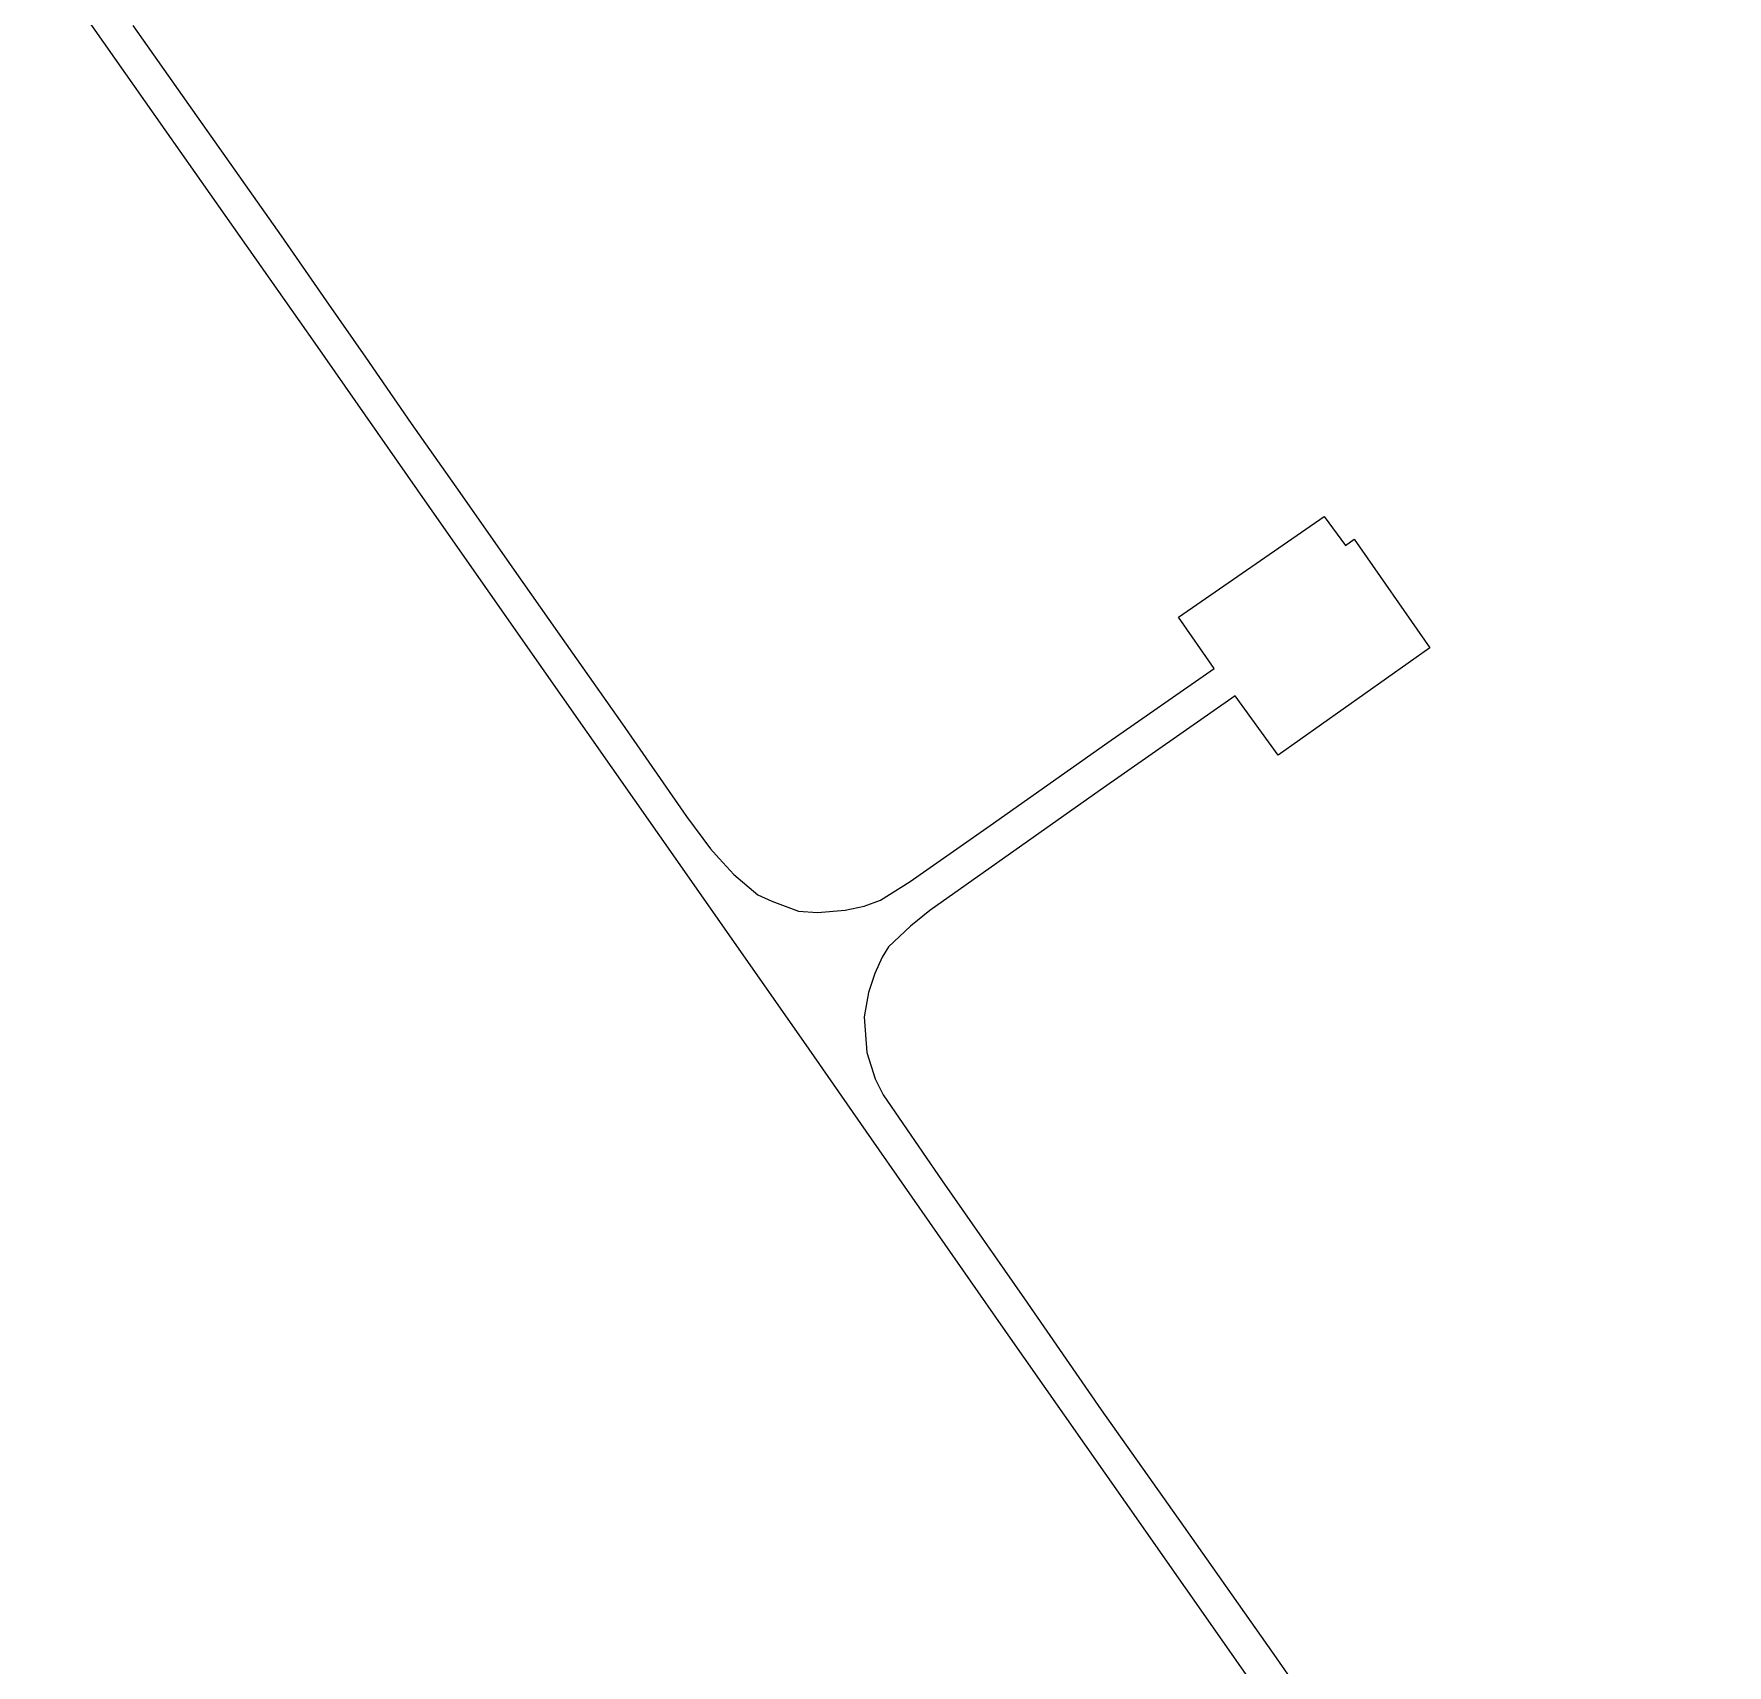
# Model space of a CAD drawing. Header units: millimetres. Extents: x 152904052 to 153933663, y 538271515 to 539240469.
# Drawn here: x 153530213 to 153531705, y 539115310 to 539116747 of the extents above; entities that cross this region are included whole.
import ezdxf

# ---------------------------------------------------------------- set-up
doc = ezdxf.new("R2010")
doc.units = ezdxf.units.MM
doc.layers.add('BORD', color=7, linetype='Continuous')

msp = doc.modelspace()

# ---------------------------------------------------------------- linework, layer by layer
at = {"layer": 'BORD', "color": 133, "ltscale": 10, "flags": 128}
for points in [[(153531823.1, 539114527.7), (153531696.4, 539114709.2), (153531580.4, 539114874.1), (153531467.8, 539115034.7), (153531371.6, 539115172.6), (153531280.6, 539115302.7), (153531174.9, 539115453.7), (153531067.4, 539115607), (153530951, 539115773.7), (153530896.3, 539115852.8), (153530786.6, 539116009.2), (153530678.6, 539116163.3), (153530559.9, 539116332.7), (153530461.1, 539116474.6), (153530328.7, 539116662.7), (153530213.2, 539116827.6)], [(153530300.3, 539116754.5), (153530361.9, 539116667.1), (153530431.1, 539116569.3), (153530470.7, 539116512), (153530505.3, 539116462.2), (153530545.7, 539116404), (153530588.4, 539116343), (153530636.4, 539116274.7), (153530682, 539116209.6), (153530731.7, 539116139), (153530788.1, 539116057.8), (153530809.2, 539116029.3), (153530816.8, 539116020.6), (153530829.8, 539116006.6), (153530851.1, 539115988.6), (153530863.3, 539115983.2), (153530886.9, 539115974.2), (153530903.5, 539115973), (153530927.9, 539115975.1), (153530944.7, 539115978.6), (153530959.1, 539115983.9), (153530985.1, 539116000.4), (153531055.7, 539116049.8), (153531159.3, 539116122.9), (153531253, 539116188.2), (153531221.7, 539116233.4), (153531349.8, 539116322.1), (153531368.6, 539116296.5), (153531376.4, 539116302), (153531442.9, 539116206.4), (153531309.3, 539116111.7), (153531271.5, 539116163.9), (153531152.7, 539116080.9), (153531002.4, 539115974.8), (153530985.4, 539115961), (153530966.2, 539115943), (153530960.4, 539115933.7), (153530954, 539115919.5), (153530948.5, 539115902.8), (153530944.7, 539115881.1), (153530947, 539115849.8), (153530954.4, 539115826.5), (153530961.3, 539115812.4), (153531013.5, 539115736.8), (153531086, 539115632.8), (153531153.4, 539115535.1), (153531225.9, 539115432.7), (153531305.6, 539115319.5), (153531370.8, 539115225.9)]]:
    msp.add_lwpolyline(points, dxfattribs=at)

doc.saveas('drawing.dxf')
